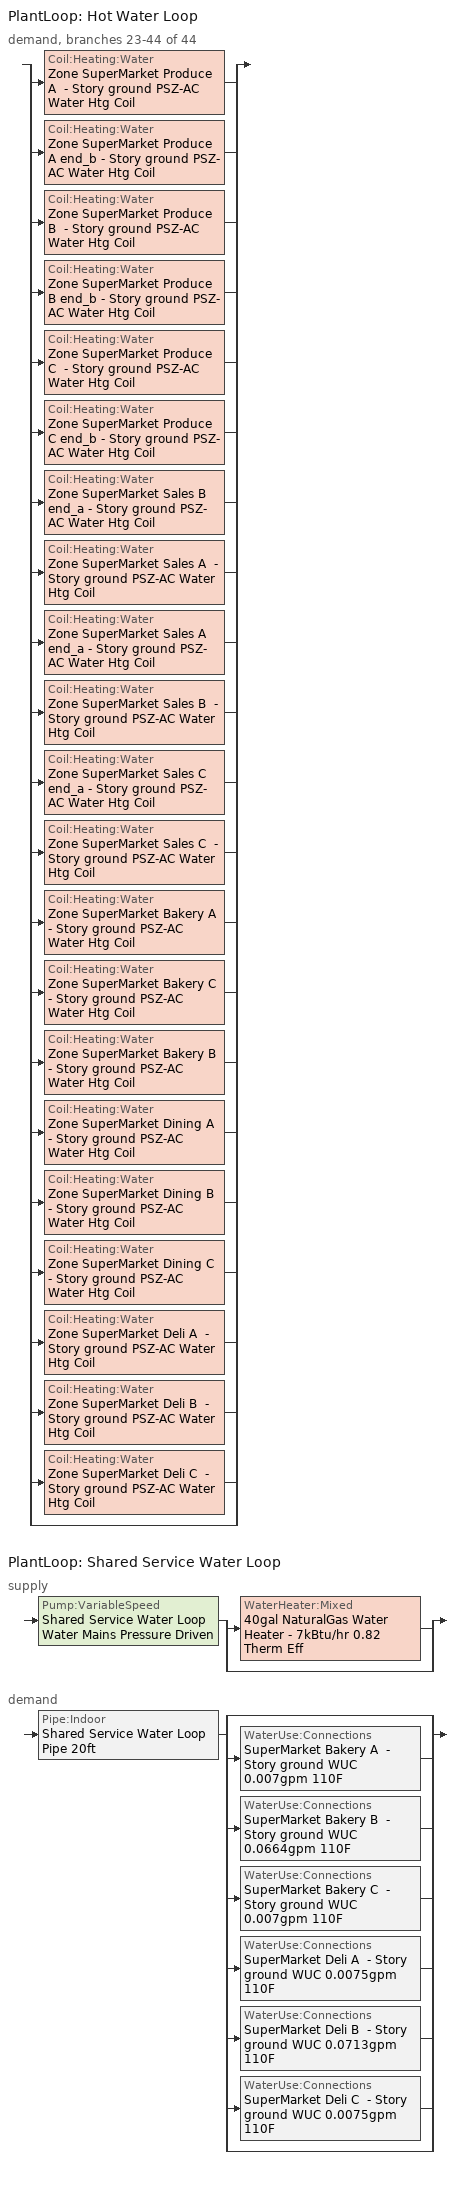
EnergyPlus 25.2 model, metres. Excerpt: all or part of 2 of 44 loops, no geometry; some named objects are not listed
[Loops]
PlantLoop 'Hot Water Loop'
 demand, branches 23-44 of 44: split
  | Coil:Heating:Water 'Zone SuperMarket Produce A  - Story ground PSZ-AC Water Htg Coil'
  | Coil:Heating:Water 'Zone SuperMarket Produce A end_b - Story ground PSZ-AC Water Htg Coil'
  | Coil:Heating:Water 'Zone SuperMarket Produce B  - Story ground PSZ-AC Water Htg Coil'
  | Coil:Heating:Water 'Zone SuperMarket Produce B end_b - Story ground PSZ-AC Water Htg Coil'
  | Coil:Heating:Water 'Zone SuperMarket Produce C  - Story ground PSZ-AC Water Htg Coil'
  | Coil:Heating:Water 'Zone SuperMarket Produce C end_b - Story ground PSZ-AC Water Htg Coil'
  | Coil:Heating:Water 'Zone SuperMarket Sales B end_a - Story ground PSZ-AC Water Htg Coil'
  | Coil:Heating:Water 'Zone SuperMarket Sales A  - Story ground PSZ-AC Water Htg Coil'
  | Coil:Heating:Water 'Zone SuperMarket Sales A end_a - Story ground PSZ-AC Water Htg Coil'
  | Coil:Heating:Water 'Zone SuperMarket Sales B  - Story ground PSZ-AC Water Htg Coil'
  | Coil:Heating:Water 'Zone SuperMarket Sales C end_a - Story ground PSZ-AC Water Htg Coil'
  | Coil:Heating:Water 'Zone SuperMarket Sales C  - Story ground PSZ-AC Water Htg Coil'
  | Coil:Heating:Water 'Zone SuperMarket Bakery A  - Story ground PSZ-AC Water Htg Coil'
  | Coil:Heating:Water 'Zone SuperMarket Bakery C  - Story ground PSZ-AC Water Htg Coil'
  | Coil:Heating:Water 'Zone SuperMarket Bakery B  - Story ground PSZ-AC Water Htg Coil'
  | Coil:Heating:Water 'Zone SuperMarket Dining A  - Story ground PSZ-AC Water Htg Coil'
  | Coil:Heating:Water 'Zone SuperMarket Dining B  - Story ground PSZ-AC Water Htg Coil'
  | Coil:Heating:Water 'Zone SuperMarket Dining C  - Story ground PSZ-AC Water Htg Coil'
  | Coil:Heating:Water 'Zone SuperMarket Deli A  - Story ground PSZ-AC Water Htg Coil'
  | Coil:Heating:Water 'Zone SuperMarket Deli B  - Story ground PSZ-AC Water Htg Coil'
  | Coil:Heating:Water 'Zone SuperMarket Deli C  - Story ground PSZ-AC Water Htg Coil'
  | bypass
PlantLoop 'Shared Service Water Loop'
 supply: Pump:VariableSpeed 'Shared Service Water Loop Water Mains Pressure Driven' > split
  | WaterHeater:Mixed '40gal NaturalGas Water Heater - 7kBtu/hr 0.82 Therm Eff'
  | bypass
 demand: Pipe:Indoor 'Shared Service Water Loop Pipe 20ft' > split
  | bypass
  | WaterUse:Connections 'SuperMarket Bakery A  - Story ground WUC 0.007gpm 110F'
  | WaterUse:Connections 'SuperMarket Bakery B  - Story ground WUC 0.0664gpm 110F'
  | WaterUse:Connections 'SuperMarket Bakery C  - Story ground WUC 0.007gpm 110F'
  | WaterUse:Connections 'SuperMarket Deli A  - Story ground WUC 0.0075gpm 110F'
  | WaterUse:Connections 'SuperMarket Deli B  - Story ground WUC 0.0713gpm 110F'
  | WaterUse:Connections 'SuperMarket Deli C  - Story ground WUC 0.0075gpm 110F'
  | bypass
[Material] Roughness=Smooth; Thermal Absorptance=0.9; Solar Absorptance=0.7; Visible Absorptance=0.7
Name | Thickness {m} | Conductivity {W/m-K} | Density {kg/m3} | Specific Heat {J/kg-K}
Copper pipe 0.75in type L | 0.001143 | 386 | 8906.27 | 385.1856
Fiberglass batt 0.5in | 0.0127 | 0.0663448 | 11.2129 | 837.36
[Construction]
Copper pipe 0.75in type L with 0.5in fiberglass batt: Fiberglass batt 0.5in, Copper pipe 0.75in type L
[Coil:Heating:Water] Availability Schedule=Always On Discrete; U-Factor Times Area Value {W/K}=Autosize; Maximum Water Flow Rate {m3/s}=Autosize; Performance Input Method=UFactorTimesAreaAndDesignWaterFlowRate; Rated Capacity {W}=Autosize; Rated Inlet Water Temperature {C}=82.2222; Rated Inlet Air Temperature {C}=7.22222; Rated Outlet Water Temperature {C}=71.1111; Rated Outlet Air Temperature {C}=50; Rated Ratio for Air and Water Convection=0.5
Zone SuperMarket Bakery A  - Story ground PSZ-AC Water Htg Coil; Zone SuperMarket Bakery B  - Story ground PSZ-AC Water Htg Coil; Zone SuperMarket Bakery C  - Story ground PSZ-AC Water Htg Coil; Zone SuperMarket Deli A  - Story ground PSZ-AC Water Htg Coil; Zone SuperMarket Deli B  - Story ground PSZ-AC Water Htg Coil; Zone SuperMarket Deli C  - Story ground PSZ-AC Water Htg Coil; Zone SuperMarket Dining A  - Story ground PSZ-AC Water Htg Coil; Zone SuperMarket Dining B  - Story ground PSZ-AC Water Htg Coil; Zone SuperMarket Dining C  - Story ground PSZ-AC Water Htg Coil; Zone SuperMarket Produce A  - Story ground PSZ-AC Water Htg Coil; Zone SuperMarket Produce A end_b - Story ground PSZ-AC Water Htg Coil; Zone SuperMarket Produce B  - Story ground PSZ-AC Water Htg Coil; Zone SuperMarket Produce B end_b - Story ground PSZ-AC Water Htg Coil; Zone SuperMarket Produce C  - Story ground PSZ-AC Water Htg Coil; Zone SuperMarket Produce C end_b - Story ground PSZ-AC Water Htg Coil; Zone SuperMarket Sales A  - Story ground PSZ-AC Water Htg Coil; Zone SuperMarket Sales A end_a - Story ground PSZ-AC Water Htg Coil; Zone SuperMarket Sales B  - Story ground PSZ-AC Water Htg Coil; Zone SuperMarket Sales B end_a - Story ground PSZ-AC Water Htg Coil; Zone SuperMarket Sales C  - Story ground PSZ-AC Water Htg Coil; Zone SuperMarket Sales C end_a - Story ground PSZ-AC Water Htg Coil
[PlantLoop]
Shared Service Water Loop: Fluid Type=Water; Plant Equipment Operation Scheme=Shared Service Water Loop Operation Schemes; Maximum Loop Temperature {C}=60; Minimum Loop Temperature {C}=51.6667; Maximum Loop Flow Rate {m3/s}=Autosize; Minimum Loop Flow Rate {m3/s}=0; Plant Loop Volume {m3}=Autocalculate; Load Distribution Scheme=Optimal; Plant Loop Demand Calculation Scheme=SingleSetpoint; Common Pipe Simulation=None
[Sizing:Plant]
Shared Service Water Loop: Loop Type=Heating; Design Loop Exit Temperature {C}=60; Loop Design Temperature Difference {deltaC}=5; Sizing Option=NonCoincident; Zone Timesteps in Averaging Window=1; Coincident Sizing Factor Mode=None
[Pump:VariableSpeed]
Shared Service Water Loop Water Mains Pressure Driven: Design Maximum Flow Rate {m3/s}=Autosize; Design Pump Head {Pa}=0.001; Design Power Consumption {W}=Autosize; Motor Efficiency=1; Fraction of Motor Inefficiencies to Fluid Stream=0; Coefficient 1 of the Part Load Performance Curve=0; Coefficient 2 of the Part Load Performance Curve=3.2485; Coefficient 3 of the Part Load Performance Curve=-4.7443; Coefficient 4 of the Part Load Performance Curve=2.5294; Design Minimum Flow Rate {m3/s}=0; Pump Control Type=Intermittent; Skin Loss Radiative Fraction=0.5; Design Power Sizing Method=PowerPerFlowPerPressure; Design Electric Power per Unit Flow Rate {W/(m3/s)}=348701.1; Design Shaft Power per Unit Flow Rate per Unit Head {W/((m3/s)-Pa)}=1.28205; Design Minimum Flow Rate Fraction=0
[SetpointManager:Scheduled]
Service hot water setpoint manager: Control Variable=Temperature; Schedule=Service Water Loop Temp - 140F; Setpoint Node or NodeList=Shared Service Water Loop Supply Outlet Node
[PlantEquipmentOperationSchemes]
Shared Service Water Loop Operation Schemes: Control Scheme Object Type 1=PlantEquipmentOperation:HeatingLoad; Control Scheme Name 1=Shared Service Water Loop Heating Operation Scheme; Control Scheme Schedule Name 1=Always On Discrete
[PlantEquipmentOperation:HeatingLoad]
Shared Service Water Loop Heating Operation Scheme: Load Range Lower Limit 1 {W}=0; Load Range Upper Limit 1 {W}=1000000000; Range Equipment List Name 1=Shared Service Water Loop Heating Equipment List
[PlantEquipmentList]
Shared Service Water Loop Heating Equipment List: WaterHeater:Mixed, 40gal NaturalGas Water Heater - 7kBtu/hr 0.82 Therm Eff
[WaterHeater:Mixed]
40gal NaturalGas Water Heater - 7kBtu/hr 0.82 Therm Eff: Tank Volume {m3}=0.151416; Setpoint Temperature Schedule=Service Water Loop Temp - 140F; Deadband Temperature Difference {deltaC}=2; Maximum Temperature Limit {C}=60; Heater Control Type=Cycle; Heater Maximum Capacity {W}=1906.87; Heater Ignition Minimum Flow Rate {m3/s}=0; Heater Ignition Delay {s}=0; Heater Fuel Type=NaturalGas; Heater Thermal Efficiency=0.82; Off Cycle Parasitic Fuel Consumption Rate {W}=0; Off Cycle Parasitic Fuel Type=NaturalGas; Off Cycle Parasitic Heat Fraction to Tank=0; On Cycle Parasitic Fuel Consumption Rate {W}=0; On Cycle Parasitic Fuel Type=NaturalGas; On Cycle Parasitic Heat Fraction to Tank=0; Ambient Temperature Indicator=Schedule; Ambient Temperature Schedule=Water Heater Ambient Temp Schedule 71.6F; Off Cycle Loss Coefficient to Ambient Temperature {W/K}=0.654058; Off Cycle Loss Fraction to Zone=1; On Cycle Loss Coefficient to Ambient Temperature {W/K}=0.654058; On Cycle Loss Fraction to Zone=1; Use Side Effectiveness=1; Source Side Effectiveness=1; Use Side Design Flow Rate {m3/s}=Autosize; Source Side Design Flow Rate {m3/s}=Autosize; Indirect Water Heating Recovery Time {hr}=1.5; Source Side Flow Control Mode=IndirectHeatPrimarySetpoint
[WaterHeater:Sizing]
40gal NaturalGas Water Heater - 7kBtu/hr 0.82 Therm Eff: Design Mode=PeakDraw; Time Storage Can Meet Peak Draw {hr}=0.538503; Time for Tank Recovery {hr}=0.5; Nominal Tank Volume for Autosizing Plant Connections {m3}=1
[Pipe:Indoor]
Shared Service Water Loop Pipe 20ft: Construction=Copper pipe 0.75in type L with 0.5in fiberglass batt; Environment Type=Schedule; Ambient Temperature Schedule=Shared Service Water Loop Piping Air Temp - 70F; Ambient Air Velocity Schedule=Shared Service Water Loop Piping Air Velocity - 0.67mph; Pipe Inside Diameter {m}=0.019939; Pipe Length {m}=6.1
[WaterUse:Connections] Drain Water Heat Exchanger Type=None; Drain Water Heat Exchanger Destination=Plant
Name | Water Use Equipment Name 1
SuperMarket Bakery A  - Story ground WUC 0.007gpm 110F | SuperMarket Bakery A  - Story ground Service Water Use 0.007gpm 110F
SuperMarket Bakery B  - Story ground WUC 0.0664gpm 110F | SuperMarket Bakery B  - Story ground Service Water Use 0.0664gpm 110F
SuperMarket Bakery C  - Story ground WUC 0.007gpm 110F | SuperMarket Bakery C  - Story ground Service Water Use 0.007gpm 110F
SuperMarket Deli A  - Story ground WUC 0.0075gpm 110F | SuperMarket Deli A  - Story ground Service Water Use 0.0075gpm 110F
SuperMarket Deli B  - Story ground WUC 0.0713gpm 110F | SuperMarket Deli B  - Story ground Service Water Use 0.0713gpm 110F
SuperMarket Deli C  - Story ground WUC 0.0075gpm 110F | SuperMarket Deli C  - Story ground Service Water Use 0.0075gpm 110F
[WaterUse:Equipment] Flow Rate Fraction Schedule=SuperMarket Bldg Swh; Target Temperature Schedule=Mixed Water At Faucet Temp - 110F; Sensible Fraction Schedule=Fraction Sensible - 0.2; Latent Fraction Schedule=Fraction Latent - 0.05
Name | Peak Flow Rate {m3/s} | Zone
SuperMarket Bakery A  - Story ground Service Water Use 0.007gpm 110F | 4.38834e-07 | Zone SuperMarket Bakery A  - Story ground
SuperMarket Bakery B  - Story ground Service Water Use 0.0664gpm 110F | 4.18955e-06 | Zone SuperMarket Bakery B  - Story ground
SuperMarket Bakery C  - Story ground Service Water Use 0.007gpm 110F | 4.38834e-07 | Zone SuperMarket Bakery C  - Story ground
SuperMarket Deli A  - Story ground Service Water Use 0.0075gpm 110F | 4.71307e-07 | Zone SuperMarket Deli A  - Story ground
SuperMarket Deli B  - Story ground Service Water Use 0.0713gpm 110F | 4.49957e-06 | Zone SuperMarket Deli B  - Story ground
SuperMarket Deli C  - Story ground Service Water Use 0.0075gpm 110F | 4.71307e-07 | Zone SuperMarket Deli C  - Story ground
[Schedule:Day:Interval]
Fraction Latent - 0.05 Default: No, 24:00, 0.05
Fraction Sensible - 0.2 Default: No, 24:00, 0.2
Mixed Water At Faucet Temp - 110F Default: No, 24:00, 43.3333
Service Water Loop Temp - 140F Default: No, 24:00, 60
Shared Service Water Loop Piping Air Temp - 70F Default: No, 24:00, 21.1
Shared Service Water Loop Piping Air Velocity - 0.67mph Default: No, 24:00, 0.3
SuperMarket Bldg Swh Default; SuperMarket Bldg Swh Summer Design Day: No, 01:00, 0.04, 03:00, 0.05, 07:00, 0.04, 08:00, 0.15, 09:00, 0.23, 10:00, 0.32, 11:00, 0.41, 12:00, 0.57, 13:00, 0.62, 14:00, 0.61, 15:00, 0.5, 16:00, 0.45, 17:00, 0.46, 18:00, 0.47, 19:00, 0.42, 20:00, 0.34, 21:00, 0.33, 22:00, 0.23, 23:00, 0.13, 24:00, 0.08
SuperMarket Bldg Swh Sun Day: No, 03:00, 0.07, 06:00, 0.06, 07:00, 0.07, 08:00, 0.1, 09:00, 0.12, 10:00, 0.14, 11:00, 0.29, 12:00, 0.31, 14:00, 0.36, 15:00, 0.34, 16:00, 0.35, 17:00, 0.37, 18:00, 0.34, 19:00, 0.25, 20:00, 0.27, 21:00, 0.21, 22:00, 0.16, 23:00, 0.1, 24:00, 0.06
SuperMarket Bldg Swh Winter Design Day; SuperMarket Bldg Swh WntrDsn|Sat Day: No, 01:00, 0.11, 02:00, 0.1, 03:00, 0.08, 06:00, 0.06, 07:00, 0.07, 08:00, 0.2, 09:00, 0.24, 10:00, 0.27, 11:00, 0.42, 12:00, 0.54, 13:00, 0.59, 14:00, 0.6, 15:00, 0.49, 16:00, 0.48, 17:00, 0.47, 18:00, 0.46, 19:00, 0.44, 20:00, 0.36, 21:00, 0.29, 22:00, 0.22, 23:00, 0.16, 24:00, 0.13
Water Heater Ambient Temp Schedule 71.6F Default: No, 24:00, 22
[Schedule:Week:Daily]
Fraction Latent - 0.05 Week Rule - Jan1-Dec31: Fraction Latent - 0.05 Default, Fraction Latent - 0.05 Default, Fraction Latent - 0.05 Default, Fraction Latent - 0.05 Default, Fraction Latent - 0.05 Default, Fraction Latent - 0.05 Default, Fraction Latent - 0.05 Default, Fraction Latent - 0.05 Default, Fraction Latent - 0.05 Default, Fraction Latent - 0.05 Default, Fraction Latent - 0.05 Default, Fraction Latent - 0.05 Default
Fraction Sensible - 0.2 Week Rule - Jan1-Dec31: Fraction Sensible - 0.2 Default, Fraction Sensible - 0.2 Default, Fraction Sensible - 0.2 Default, Fraction Sensible - 0.2 Default, Fraction Sensible - 0.2 Default, Fraction Sensible - 0.2 Default, Fraction Sensible - 0.2 Default, Fraction Sensible - 0.2 Default, Fraction Sensible - 0.2 Default, Fraction Sensible - 0.2 Default, Fraction Sensible - 0.2 Default, Fraction Sensible - 0.2 Default
Mixed Water At Faucet Temp - 110F Week Rule - Jan1-Dec31: Mixed Water At Faucet Temp - 110F Default, Mixed Water At Faucet Temp - 110F Default, Mixed Water At Faucet Temp - 110F Default, Mixed Water At Faucet Temp - 110F Default, Mixed Water At Faucet Temp - 110F Default, Mixed Water At Faucet Temp - 110F Default, Mixed Water At Faucet Temp - 110F Default, Mixed Water At Faucet Temp - 110F Default, Mixed Water At Faucet Temp - 110F Default, Mixed Water At Faucet Temp - 110F Default, Mixed Water At Faucet Temp - 110F Default, Mixed Water At Faucet Temp - 110F Default
Service Water Loop Temp - 140F Week Rule - Jan1-Dec31: Service Water Loop Temp - 140F Default, Service Water Loop Temp - 140F Default, Service Water Loop Temp - 140F Default, Service Water Loop Temp - 140F Default, Service Water Loop Temp - 140F Default, Service Water Loop Temp - 140F Default, Service Water Loop Temp - 140F Default, Service Water Loop Temp - 140F Default, Service Water Loop Temp - 140F Default, Service Water Loop Temp - 140F Default, Service Water Loop Temp - 140F Default, Service Water Loop Temp - 140F Default
Shared Service Water Loop Piping Air Temp - 70F Week Rule - Jan1-Dec31: Shared Service Water Loop Piping Air Temp - 70F Default, Shared Service Water Loop Piping Air Temp - 70F Default, Shared Service Water Loop Piping Air Temp - 70F Default, Shared Service Water Loop Piping Air Temp - 70F Default, Shared Service Water Loop Piping Air Temp - 70F Default, Shared Service Water Loop Piping Air Temp - 70F Default, Shared Service Water Loop Piping Air Temp - 70F Default, Shared Service Water Loop Piping Air Temp - 70F Default, Shared Service Water Loop Piping Air Temp - 70F Default, Shared Service Water Loop Piping Air Temp - 70F Default, Shared Service Water Loop Piping Air Temp - 70F Default, Shared Service Water Loop Piping Air Temp - 70F Default
Shared Service Water Loop Piping Air Velocity - 0.67mph Week Rule - Jan1-Dec31: Shared Service Water Loop Piping Air Velocity - 0.67mph Default, Shared Service Water Loop Piping Air Velocity - 0.67mph Default, Shared Service Water Loop Piping Air Velocity - 0.67mph Default, Shared Service Water Loop Piping Air Velocity - 0.67mph Default, Shared Service Water Loop Piping Air Velocity - 0.67mph Default, Shared Service Water Loop Piping Air Velocity - 0.67mph Default, Shared Service Water Loop Piping Air Velocity - 0.67mph Default, Shared Service Water Loop Piping Air Velocity - 0.67mph Default, Shared Service Water Loop Piping Air Velocity - 0.67mph Default, Shared Service Water Loop Piping Air Velocity - 0.67mph Default, Shared Service Water Loop Piping Air Velocity - 0.67mph Default, Shared Service Water Loop Piping Air Velocity - 0.67mph Default
SuperMarket Bldg Swh Week Rule - Jan1-Dec31: SuperMarket Bldg Swh Sun Day, SuperMarket Bldg Swh Default, SuperMarket Bldg Swh Default, SuperMarket Bldg Swh Default, SuperMarket Bldg Swh Default, SuperMarket Bldg Swh Default, SuperMarket Bldg Swh WntrDsn|Sat Day, SuperMarket Bldg Swh Default, SuperMarket Bldg Swh Summer Design Day, SuperMarket Bldg Swh Winter Design Day, SuperMarket Bldg Swh Default, SuperMarket Bldg Swh Default
Water Heater Ambient Temp Schedule 71.6F Week Rule - Jan1-Dec31: Water Heater Ambient Temp Schedule 71.6F Default, Water Heater Ambient Temp Schedule 71.6F Default, Water Heater Ambient Temp Schedule 71.6F Default, Water Heater Ambient Temp Schedule 71.6F Default, Water Heater Ambient Temp Schedule 71.6F Default, Water Heater Ambient Temp Schedule 71.6F Default, Water Heater Ambient Temp Schedule 71.6F Default, Water Heater Ambient Temp Schedule 71.6F Default, Water Heater Ambient Temp Schedule 71.6F Default, Water Heater Ambient Temp Schedule 71.6F Default, Water Heater Ambient Temp Schedule 71.6F Default, Water Heater Ambient Temp Schedule 71.6F Default
[Schedule:Year]
Fraction Latent - 0.05: Fraction Latent - 0.05 Week Rule - Jan1-Dec31, 1, 1, 12, 31
Fraction Sensible - 0.2: Fraction Sensible - 0.2 Week Rule - Jan1-Dec31, 1, 1, 12, 31
Mixed Water At Faucet Temp - 110F: Mixed Water At Faucet Temp - 110F Week Rule - Jan1-Dec31, 1, 1, 12, 31
Service Water Loop Temp - 140F: Service Water Loop Temp - 140F Week Rule - Jan1-Dec31, 1, 1, 12, 31
Shared Service Water Loop Piping Air Temp - 70F: Shared Service Water Loop Piping Air Temp - 70F Week Rule - Jan1-Dec31, 1, 1, 12, 31
Shared Service Water Loop Piping Air Velocity - 0.67mph: Shared Service Water Loop Piping Air Velocity - 0.67mph Week Rule - Jan1-Dec31, 1, 1, 12, 31
SuperMarket Bldg Swh: SuperMarket Bldg Swh Week Rule - Jan1-Dec31, 1, 1, 12, 31
Water Heater Ambient Temp Schedule 71.6F: Water Heater Ambient Temp Schedule 71.6F Week Rule - Jan1-Dec31, 1, 1, 12, 31
[Schedule:Constant]
Always On Discrete: Hourly Value=1
